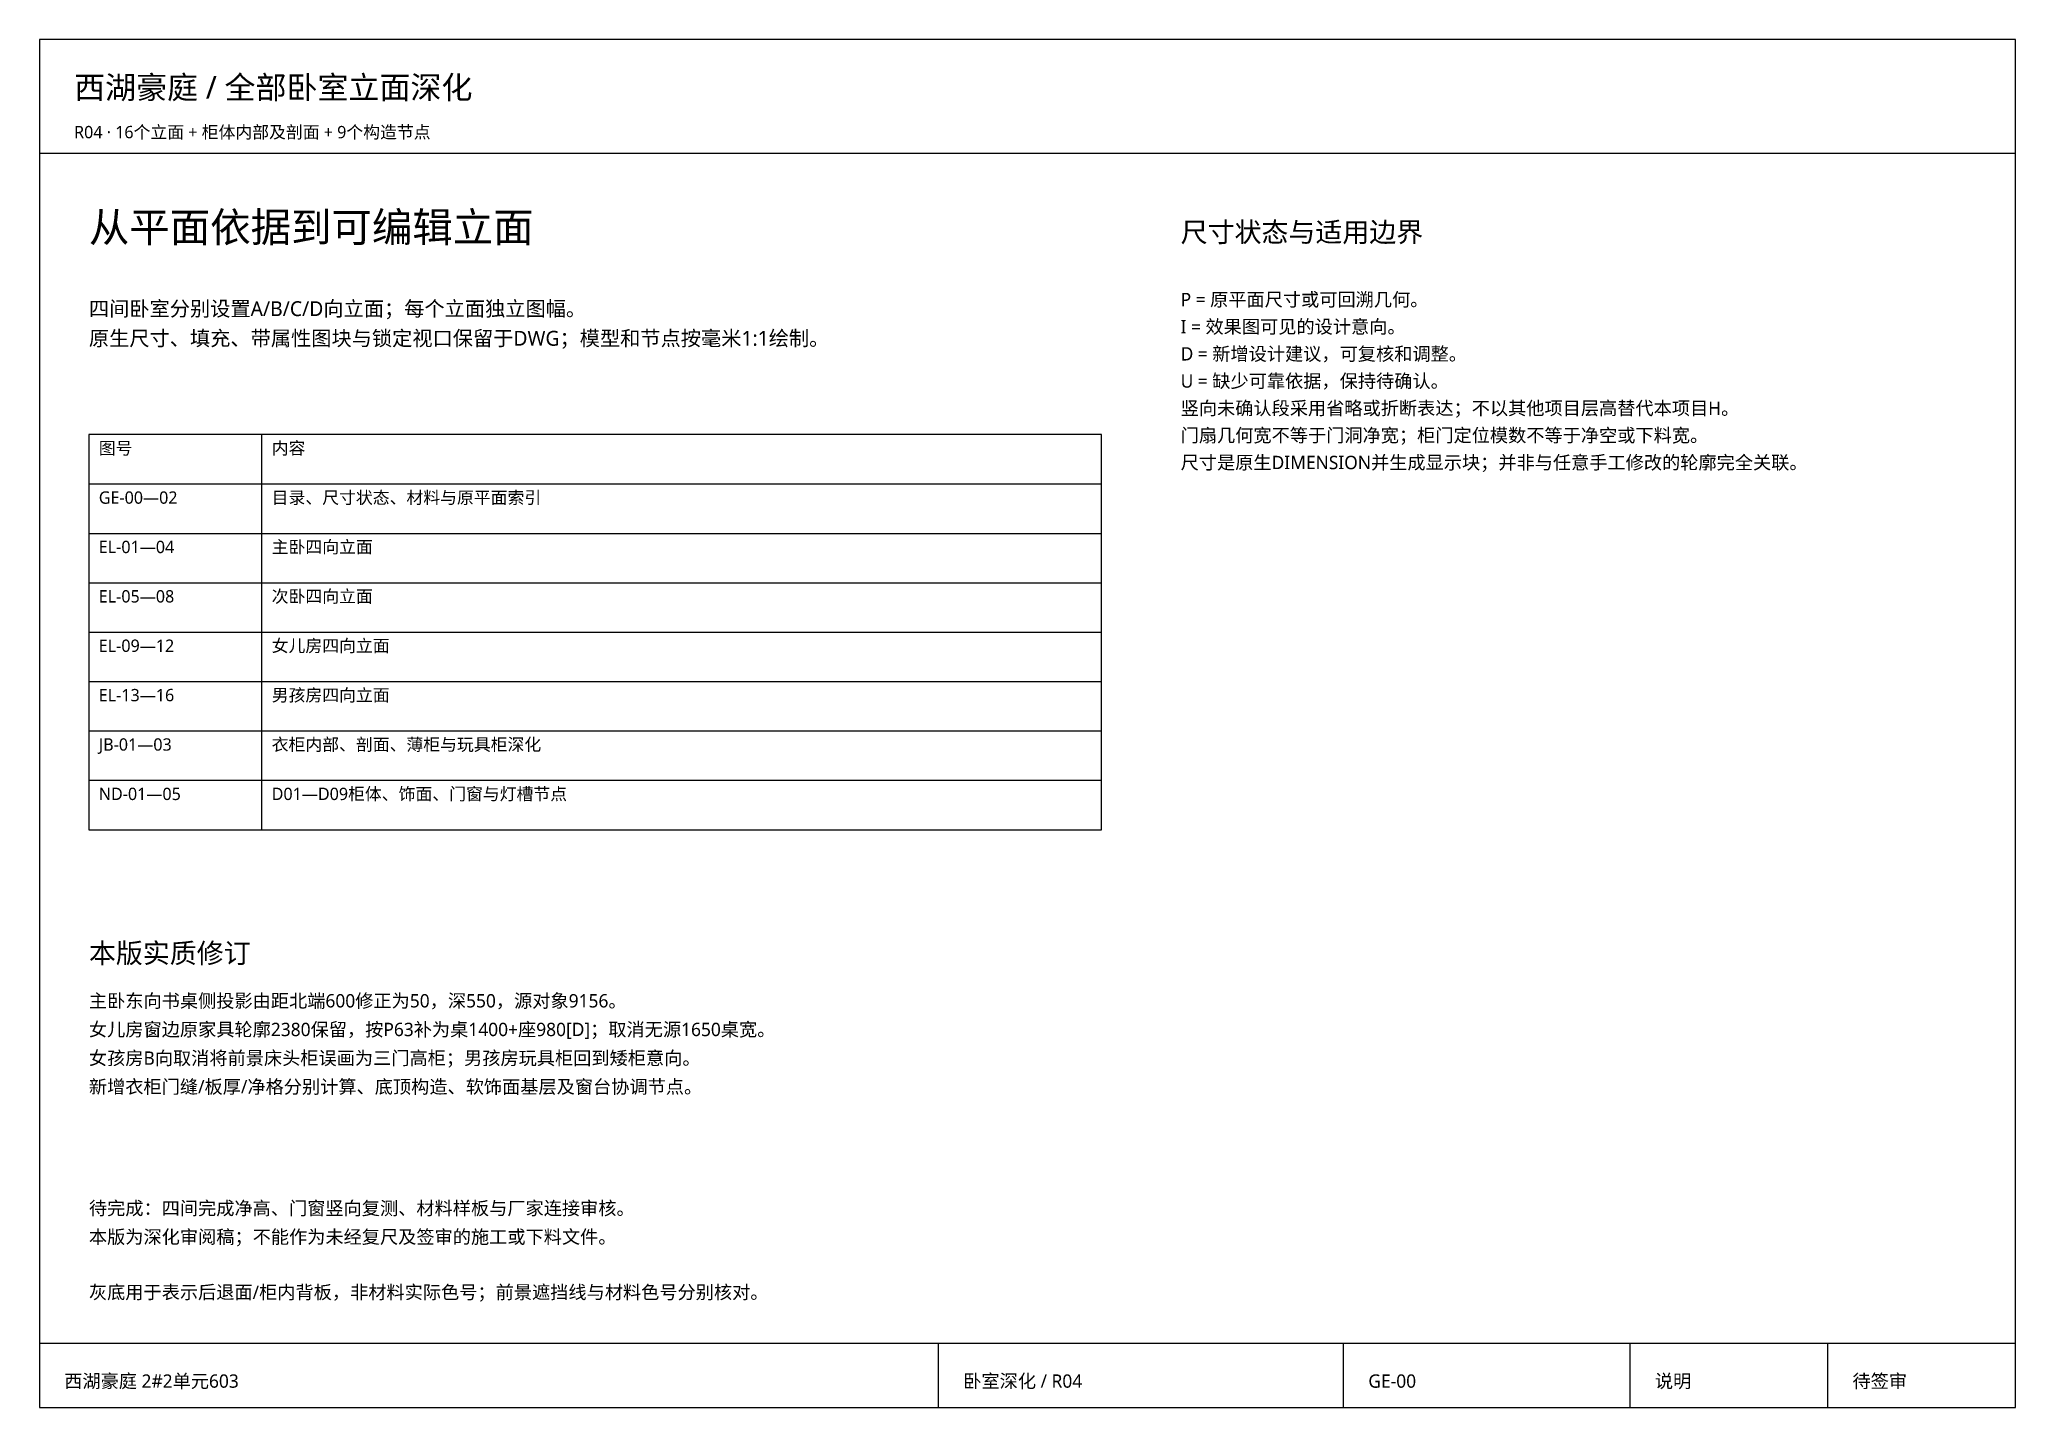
# Paper-space layout 'GE-00' of a CAD drawing. Header units: millimetres. Extents: x 10 to 410, y 10 to 287.
import ezdxf

# ---------------------------------------------------------------- set-up
doc = ezdxf.new("R2010")
doc.units = ezdxf.units.MM
doc.layers.add('S-FRAME', color=7, linetype='Continuous', lineweight=25)
doc.layers.add('S-TEXT', color=7, linetype='Continuous', lineweight=13)
doc.styles.add('CN', font='NotoSansCJK-Regular.ttc')

psp = doc.layouts.new('GE-00')

# ---------------------------------------------------------------- linework, layer by layer
at = {"layer": 'S-FRAME'}
for p, q in [((10, 264), (410, 264)), ((55, 127), (55, 207)), ((20, 197), (225, 197)), ((20, 187), (225, 187)), ((20, 177), (225, 177)), ((20, 167), (225, 167)), ((20, 157), (225, 157)), ((20, 147), (225, 147)), ((20, 137), (225, 137)), ((10, 23), (410, 23)), ((192, 10), (192, 23)), ((274, 10), (274, 23)), ((332, 10), (332, 23)), ((372, 10), (372, 23))]:
    psp.add_line(p, q, dxfattribs=at)
for points in [[(10, 10), (410, 10), (410, 287), (10, 287)], [(20, 127), (225, 127), (225, 207), (20, 207)]]:
    psp.add_lwpolyline(points, close=True, dxfattribs=at)

# ---------------------------------------------------------------- texts
at = {"layer": 'S-TEXT', "style": 'CN'}
for s, height, p in [('西湖豪庭 / 全部卧室立面深化', 4.6, (17, 275)), ('R04 · 16个立面 + 柜体内部及剖面 + 9个构造节点', 2.5, (17, 267)), ('从平面依据到可编辑立面', 6, (20, 246)), ('尺寸状态与适用边界', 4, (241, 246)), ('P = 原平面尺寸或可回溯几何。', 2.7, (241, 233)), ('四间卧室分别设置A/B/C/D向立面；每个立面独立图幅。', 3, (20, 231)), ('原生尺寸、填充、带属性图块与锁定视口保留于DWG；模型和节点按毫米1:1绘制。', 3, (20, 225)), ('I = 效果图可见的设计意向。', 2.7, (241, 227.5)), ('D = 新增设计建议，可复核和调整。', 2.7, (241, 222)), ('U = 缺少可靠依据，保持待确认。', 2.7, (241, 216.5)), ('竖向未确认段采用省略或折断表达；不以其他项目层高替代本项目H。', 2.7, (241, 211)), ('门扇几何宽不等于门洞净宽；柜门定位模数不等于净空或下料宽。', 2.7, (241, 205.5)), ('图号', 2.5, (22, 203)), ('内容', 2.5, (57, 203)), ('尺寸是原生DIMENSION并生成显示块；并非与任意手工修改的轮廓完全关联。', 2.7, (241, 200)), ('GE-00—02', 2.5, (22, 193)), ('目录、尺寸状态、材料与原平面索引', 2.5, (57, 193)), ('EL-01—04', 2.5, (22, 183)), ('主卧四向立面', 2.5, (57, 183)), ('EL-05—08', 2.5, (22, 173)), ('次卧四向立面', 2.5, (57, 173)), ('EL-09—12', 2.5, (22, 163)), ('女儿房四向立面', 2.5, (57, 163)), ('EL-13—16', 2.5, (22, 153)), ('男孩房四向立面', 2.5, (57, 153)), ('JB-01—03', 2.5, (22, 143)), ('衣柜内部、剖面、薄柜与玩具柜深化', 2.5, (57, 143)), ('ND-01—05', 2.5, (22, 133)), ('D01—D09柜体、饰面、门窗与灯槽节点', 2.5, (57, 133)), ('本版实质修订', 4, (20, 100)), ('主卧东向书桌侧投影由距北端600修正为50，深550，源对象9156。', 2.7, (20, 91)), ('女儿房窗边原家具轮廓2380保留，按P63补为桌1400+座980[D]；取消无源1650桌宽。', 2.7, (20, 85.2)), ('女孩房B向取消将前景床头柜误画为三门高柜；男孩房玩具柜回到矮柜意向。', 2.7, (20, 79.4)), ('新增衣柜门缝/板厚/净格分别计算、底顶构造、软饰面基层及窗台协调节点。', 2.7, (20, 73.6)), ('待完成：四间完成净高、门窗竖向复测、材料样板与厂家连接审核。', 2.7, (20, 49)), ('本版为深化审阅稿；不能作为未经复尺及签审的施工或下料文件。', 2.7, (20, 43.2)), ('灰底用于表示后退面/柜内背板，非材料实际色号；前景遮挡线与材料色号分别核对。', 2.7, (20, 32)), ('西湖豪庭 2#2单元603', 2.7, (15, 14)), ('卧室深化 / R04', 2.7, (197, 14)), ('GE-00', 2.7, (279, 14)), ('说明', 2.7, (337, 14)), ('待签审', 2.7, (377, 14))]:
    psp.add_text(s, height=height, dxfattribs=at).set_placement(p)

doc.saveas('drawing.dxf')
